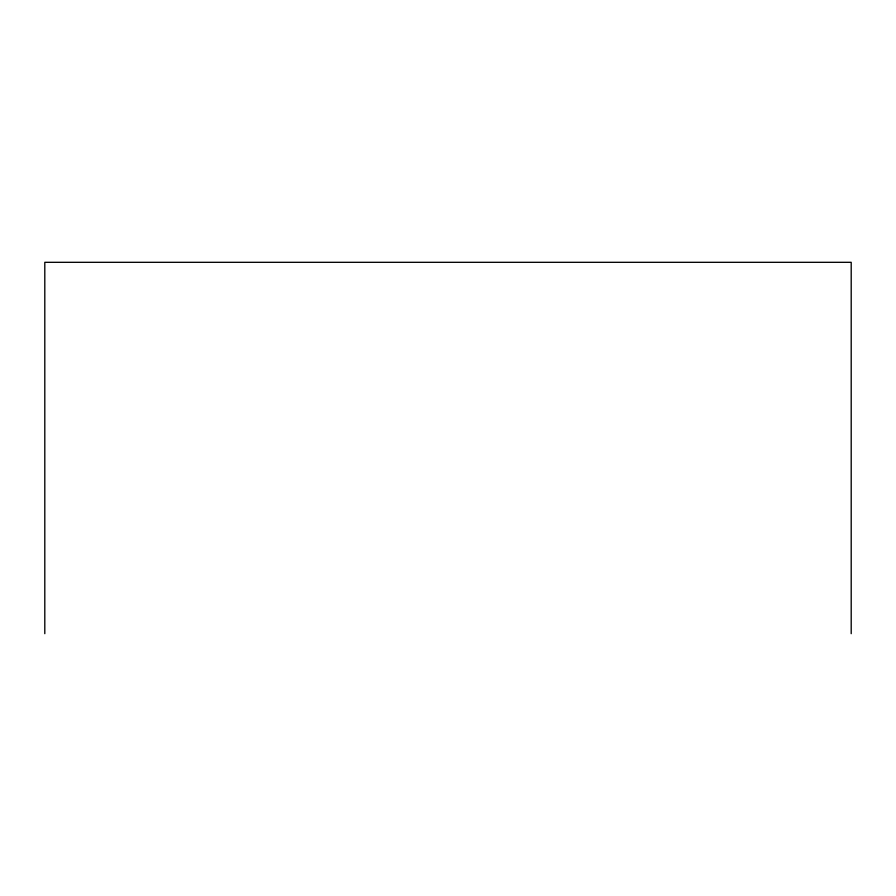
<?xml version="1.0" encoding="UTF-8"?>
<svg xmlns="http://www.w3.org/2000/svg" width="896" height="896" viewBox="0 0 896 896"><rect width="100%" height="100%" fill="white"/><g stroke="black" fill="none" stroke-linecap="round" stroke-linejoin="round"><path stroke-width="1.34" d="M851.2 633.685L851.2 262.315L44.8 262.315L44.8 633.685"/></g></svg>
